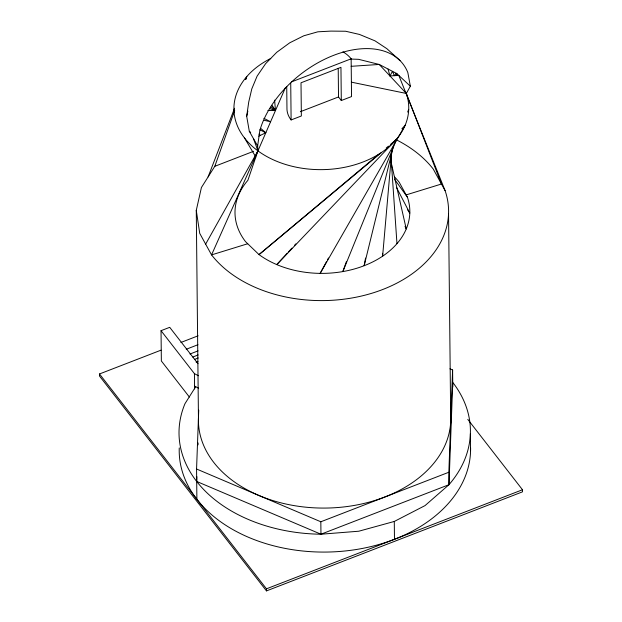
<?xml version="1.0" encoding="UTF-8"?>
<svg xmlns="http://www.w3.org/2000/svg" width="622" height="622" viewBox="0 0 622 622"><rect width="100%" height="100%" fill="white"/><g stroke="black" fill="none" stroke-linecap="round" stroke-linejoin="round"><path stroke-width="0.93" d="M382.647 253.294L382.616 256.194L391.806 150.952M196.886 499.303L196.568 469.011L198.729 410.178M196.879 476.646L196.7 481.459L320.96 534.22L358.785 531.219L394.286 521.454L425.051 505.585L448.975 484.693L452.73 382.398A145.703 102.303 -0.6 0 1 448.975 484.693L320.96 534.22A145.703 102.303 -0.6 0 1 184.998 403.647L195.705 386.697M198.045 444.862L198.115 442.934M448.975 484.693L448.843 472.246L452.606 369.95L449.939 368.815M394.449 176.835A87.422 61.384 -0.6 0 1 399.223 182.285L407.41 197.197A87.422 61.384 -0.6 0 1 364.158 265.711A87.422 61.384 -0.6 0 1 259.024 254.608L245.604 241.717A87.422 61.384 -0.6 0 1 247.859 180.341L257.936 150.866L257.64 145.945L249.313 131.351L246.693 116.291L248.73 102.024L251.793 88.884L257.096 76.156L265.61 63.669L276.759 52.287L289.782 42.778L303.785 35.796L317.826 31.815L330.935 31.1L345.653 31.248L359.485 34.443L375.004 40.85L386.892 48.703L400.039 60.622M257.64 145.945L259.833 130.527A87.422 54.775 -38.2 0 1 333.361 55.451A87.422 54.775 -38.2 0 1 407.853 72.642L410.349 86.225L406.322 93.456A87.422 61.384 -0.6 0 1 352.363 165.483A87.422 61.384 -0.6 0 1 244.182 137.548A87.422 61.384 -0.6 0 1 270.764 58.452M350.808 59.067L358.552 59.323L379.226 64.455L396.89 73.629L396.603 75.565L396.175 73.264L394.387 75.69L392.474 71.336L389.963 75.946L398.819 75.433L445.095 190.635A126.18 88.604 -0.6 0 1 367.672 294.463A126.18 88.604 -0.6 0 1 211.55 254.896L199.732 233.367L196.272 210.384L201.419 187.51L214.8 166.307L234.704 110.467M365.542 258.076L364.158 265.711L393.648 145.229M246.693 116.291L247.859 111.097M245.791 79.352L246.771 76.599L245.729 79.313M346.431 261.528L342.854 271.573L396.712 138.955M208.106 176.905L234.58 108.228M407.628 112.069L408.716 109.379M285.389 87.725L257.936 150.866L211.55 254.896L247.712 243.746M326.612 261.419L320.159 273.377L405.155 125.232L401.866 128.801M327.537 259.708L328.463 258.006M205.641 244.135L257.936 150.866L253.473 138.652M287.302 253.162L276.767 264.591L395.88 139.919L390.678 144.281M288.616 251.731L291.905 248.155M294.54 245.293L295.854 243.871M378.775 154.256L259.024 254.608L381.527 152.452M386.215 148.02L388.447 146.154M258.705 136.156L265.804 132.774L260.657 128.342M291.625 81.84L351.142 58.81L351.539 96.573L341.299 100.531L338.516 96.954L338.22 68.498M300.348 111.719L338.516 96.954M286.726 86.52L286.952 107.824A34.389 24.141 -0.6 0 0 291.112 119.953L301.359 115.987L301.009 82.788L340.949 67.339L341.299 100.531M214.8 166.307L253.558 151.309M189.383 397.038L161.355 360.97L161.036 330.679L169.72 327.327L197.975 363.683M467.783 419.368L522.488 489.763L522.511 491.839L266.48 590.9L99.512 376.046L99.489 373.97L161.012 350.163M180.909 342.465L198.099 335.81M186.242 349.261L197.959 344.728M189.967 354.011L198.084 350.87M192.773 357.028L198.185 354.937M194.67 359.361L198.278 357.969M196.132 362.113L197.936 361.413M196.568 469.011L320.828 521.772L448.843 472.246M266.48 590.9L266.457 588.824L522.488 489.763M406.15 194.904L441.464 184.019L406.322 93.456L379.226 64.455L351.142 66.313M267.895 110.475L275.46 110.576L274.621 100.142M351.562 82.197L406.322 93.456M264.156 120.287L270.593 121.764L263.915 118.343M269.995 108.695L275.46 110.576L272.366 105.826M259.872 129.788L265.804 132.774M161.036 330.679L194.429 373.651L198.387 375.727M194.562 386.099L198.628 388.237M270.78 107.186L275.46 110.576L271.456 105.328M249.313 131.351L250.674 132.362M396.89 73.629L410.349 86.225M258.954 134.103L260.323 135.386M99.489 373.97L266.457 588.824M394.449 179.12L407.41 197.197M407.659 209.878L409.805 213.121L396.401 187.276M244.516 137.983L255.821 157.039M445.095 190.635L433.277 169.106A126.18 88.604 -0.6 0 0 396.253 139.763M405.039 226.315L406.244 228.966L391.005 161.728M388.058 69.042L389.963 75.946M390.911 155.624L396.968 243.661M470.364 433.791L470.551 451.634A145.703 102.303 -0.6 0 1 321.146 552.064A145.703 102.303 -0.6 0 1 179.253 447.902M452.606 369.95L452.785 387.094M448.548 213.618L450.725 421.094A126.18 88.604 -0.6 0 1 321.333 508.065A126.18 88.604 -0.6 0 1 198.449 417.86L196.272 210.384M394.286 521.454L394.472 539.297M320.828 521.772L320.96 534.22M290.731 83.154L291.112 119.953M194.429 373.651L194.593 388.921M342.947 51.836A34.389 24.141 -0.6 0 1 351.142 58.81M470.597 447.84A145.703 102.303 -0.6 0 1 470.582 450.693"/></g></svg>
